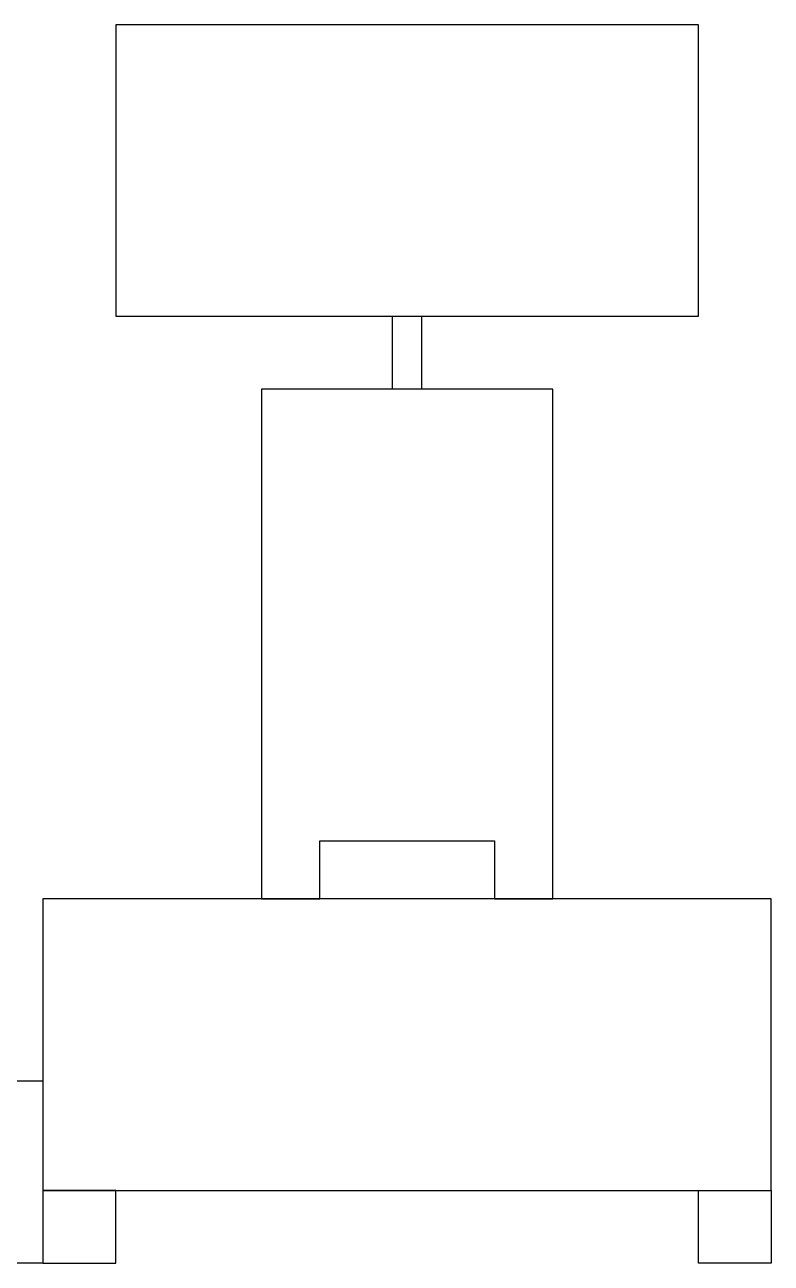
# Model space of a CAD drawing. Header units: millimetres. Extents: x 6388 to 59789, y -18725 to 8137.
# Drawn here: x 44643 to 45155, y -1777 to -927 of the extents above; entities that cross this region are included whole.
import ezdxf

# ---------------------------------------------------------------- set-up
doc = ezdxf.new("R2010")
doc.units = ezdxf.units.MM

# ---------------------------------------------------------------- blocks, each defined once
blk = doc.blocks.new('A$C51946241')
for p, q in [((2800, 850), (2400, 850)), ((2400, 850), (2400, 650)), ((2800, 650), (2800, 850)), ((2400, 650), (2800, 650)), ((2590, 600), (2590, 650)), ((2610, 600), (2610, 650)), ((2700, 600), (2500, 600)), ((2500, 600), (2500, 250)), ((2700, 250), (2700, 600)), ((2540, 250), (2540, 290)), ((2540, 290), (2660, 290)), ((2660, 290), (2660, 250)), ((2850, 250), (2350, 250)), ((2350, 250), (2350, 50)), ((2500, 250), (2540, 250)), ((2660, 250), (2700, 250)), ((2850, 50), (2850, 250)), ((2350, 125), (500, 125)), ((2350, 125), (2350, 0)), ((2350, 50), (2850, 50)), ((2400, 50), (2350, 50)), ((2350, 50), (2350, 0)), ((2400, 0), (2400, 50)), ((2800, 0), (2800, 50)), ((2800, 50), (2850, 50)), ((2850, 50), (2850, 0)), ((2350, 0), (2150, 0)), ((2350, 0), (2400, 0)), ((2850, 0), (2800, 0))]:
    blk.add_line(p, q)

msp = doc.modelspace()

# ---------------------------------------------------------------- block references
msp.add_blockref('A$C51946241', (42305.48, -1776.95))

doc.saveas('drawing.dxf')
